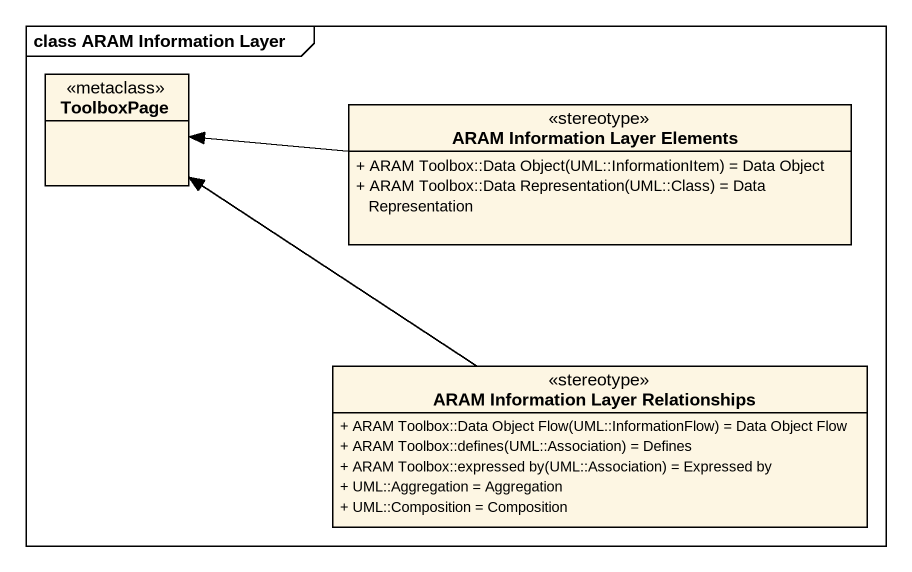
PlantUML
@startuml
mainframe class ARAM Information Layer
hide circle
hide empty members
skinparam classAttributeIconSize 0
class ToolboxPage <<metaclass>>
class "ARAM Information Layer Elements" as ARAM_Information_Layer <<stereotype>> {
  {field} + ARAM Toolbox::Data Object(UML::InformationItem) = Data Object
  {field} + ARAM Toolbox::Data Representation(UML::Class) = Data Representation
}
class "ARAM Information Layer Relationships" as ARAM_Information_Layer_2 <<stereotype>> {
  {field} + ARAM Toolbox::Data Object Flow(UML::InformationFlow) = Data Object Flow
  {field} + ARAM Toolbox::defines(UML::Association) = Defines
  {field} + ARAM Toolbox::expressed by(UML::Association) = Expressed by
  + UML::Aggregation = Aggregation
  + UML::Composition = Composition
}
ARAM_Information_Layer -left-> ToolboxPage
ARAM_Information_Layer_2 -up-> ToolboxPage
@enduml
